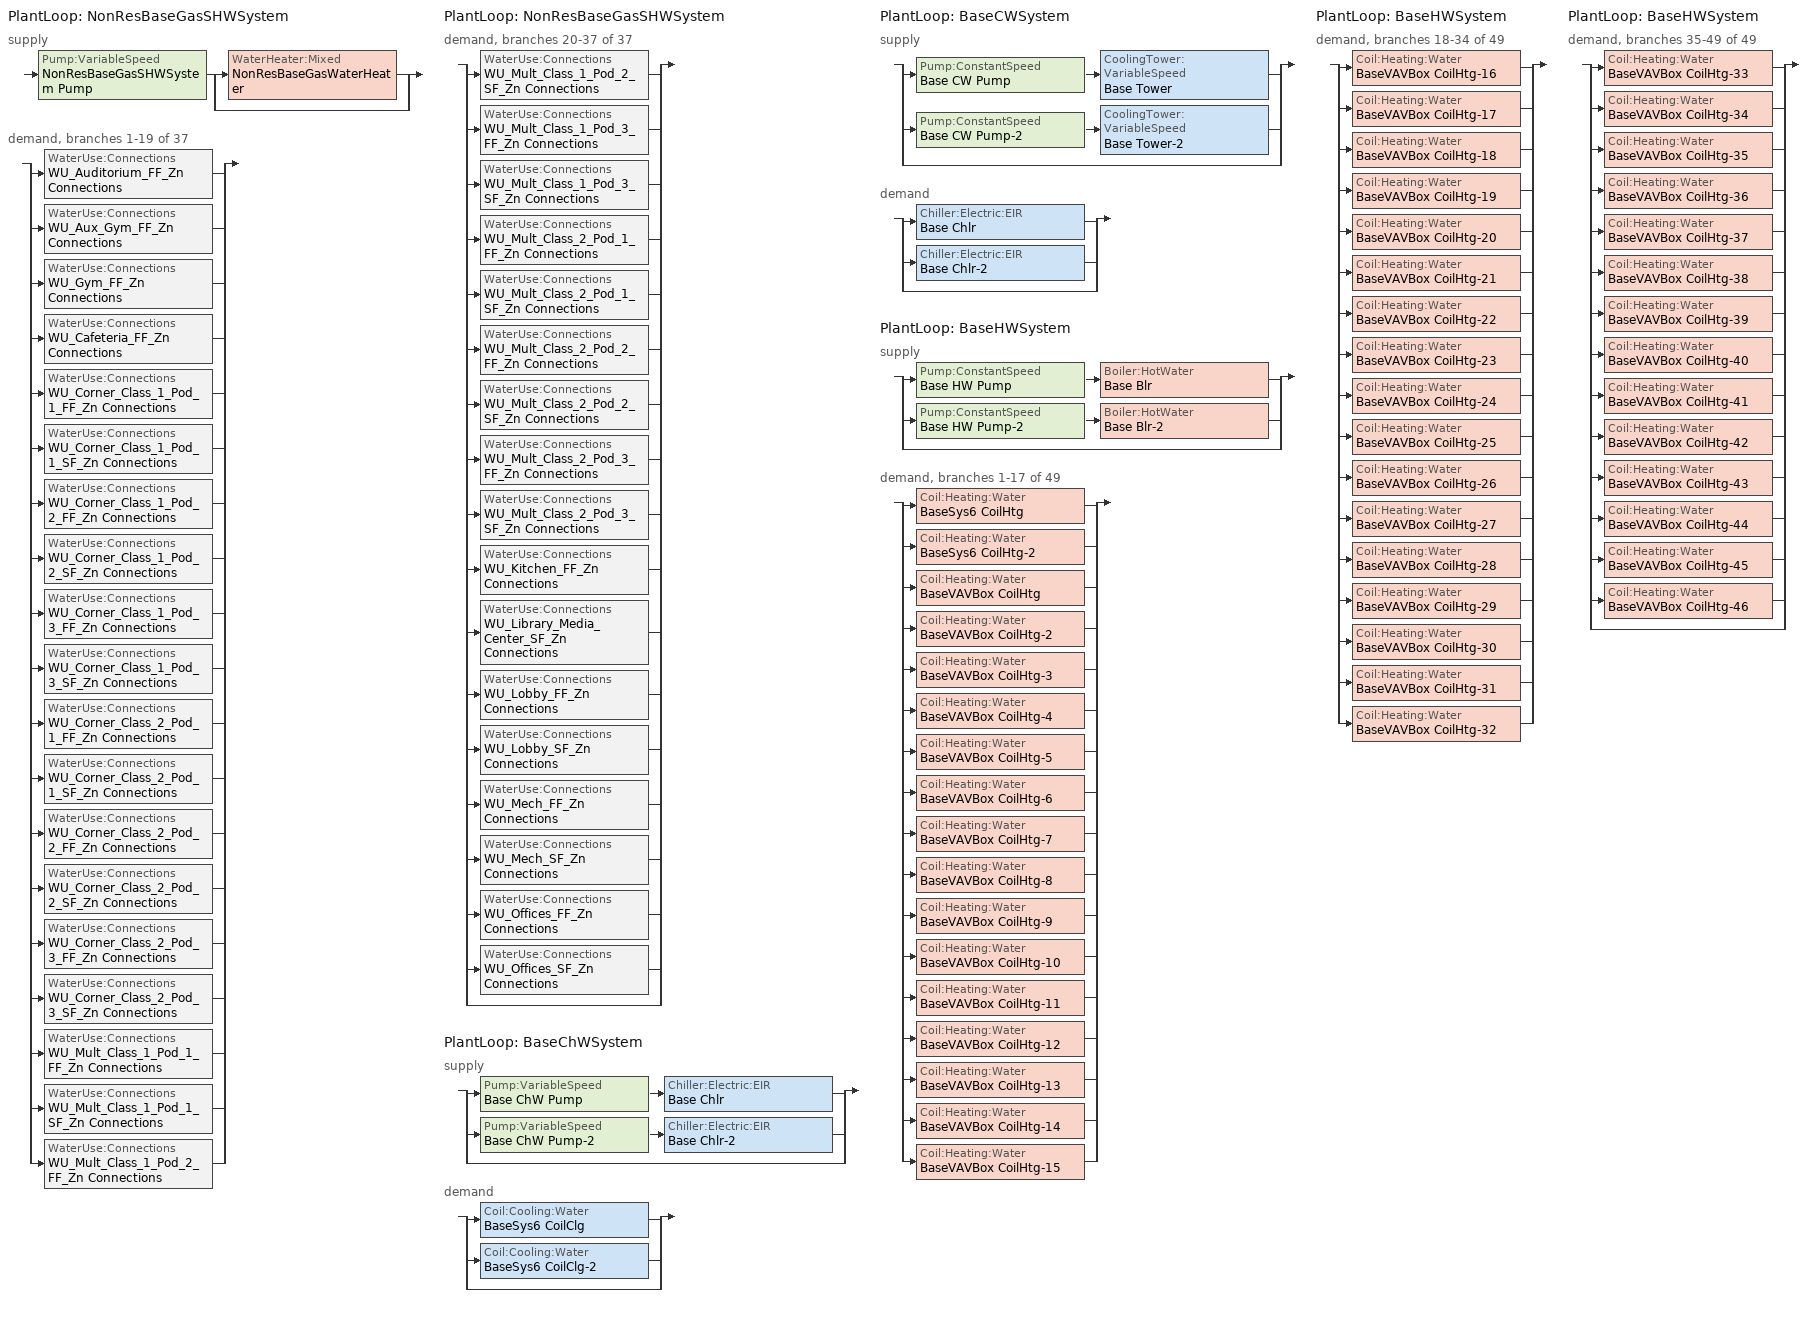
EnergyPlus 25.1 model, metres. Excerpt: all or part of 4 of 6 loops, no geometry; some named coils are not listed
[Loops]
PlantLoop 'NonResBaseGasSHWSystem'
 supply: Pump:VariableSpeed 'NonResBaseGasSHWSystem Pump' > split
  | WaterHeater:Mixed 'NonResBaseGasWaterHeater'
  | bypass
 demand, branches 1-19 of 37: split
  | WaterUse:Connections 'WU_Auditorium_FF_Zn Connections'
  | WaterUse:Connections 'WU_Aux_Gym_FF_Zn Connections'
  | WaterUse:Connections 'WU_Gym_FF_Zn Connections'
  | WaterUse:Connections 'WU_Cafeteria_FF_Zn Connections'
  | WaterUse:Connections 'WU_Corner_Class_1_Pod_1_FF_Zn Connections'
  | WaterUse:Connections 'WU_Corner_Class_1_Pod_1_SF_Zn Connections'
  | WaterUse:Connections 'WU_Corner_Class_1_Pod_2_FF_Zn Connections'
  | WaterUse:Connections 'WU_Corner_Class_1_Pod_2_SF_Zn Connections'
  | WaterUse:Connections 'WU_Corner_Class_1_Pod_3_FF_Zn Connections'
  | WaterUse:Connections 'WU_Corner_Class_1_Pod_3_SF_Zn Connections'
  | WaterUse:Connections 'WU_Corner_Class_2_Pod_1_FF_Zn Connections'
  | WaterUse:Connections 'WU_Corner_Class_2_Pod_1_SF_Zn Connections'
  | WaterUse:Connections 'WU_Corner_Class_2_Pod_2_FF_Zn Connections'
  | WaterUse:Connections 'WU_Corner_Class_2_Pod_2_SF_Zn Connections'
  | WaterUse:Connections 'WU_Corner_Class_2_Pod_3_FF_Zn Connections'
  | WaterUse:Connections 'WU_Corner_Class_2_Pod_3_SF_Zn Connections'
  | WaterUse:Connections 'WU_Mult_Class_1_Pod_1_FF_Zn Connections'
  | WaterUse:Connections 'WU_Mult_Class_1_Pod_1_SF_Zn Connections'
  | WaterUse:Connections 'WU_Mult_Class_1_Pod_2_FF_Zn Connections'
PlantLoop 'NonResBaseGasSHWSystem'
 demand, branches 20-37 of 37: split
  | WaterUse:Connections 'WU_Mult_Class_1_Pod_2_SF_Zn Connections'
  | WaterUse:Connections 'WU_Mult_Class_1_Pod_3_FF_Zn Connections'
  | WaterUse:Connections 'WU_Mult_Class_1_Pod_3_SF_Zn Connections'
  | WaterUse:Connections 'WU_Mult_Class_2_Pod_1_FF_Zn Connections'
  | WaterUse:Connections 'WU_Mult_Class_2_Pod_1_SF_Zn Connections'
  | WaterUse:Connections 'WU_Mult_Class_2_Pod_2_FF_Zn Connections'
  | WaterUse:Connections 'WU_Mult_Class_2_Pod_2_SF_Zn Connections'
  | WaterUse:Connections 'WU_Mult_Class_2_Pod_3_FF_Zn Connections'
  | WaterUse:Connections 'WU_Mult_Class_2_Pod_3_SF_Zn Connections'
  | WaterUse:Connections 'WU_Kitchen_FF_Zn Connections'
  | WaterUse:Connections 'WU_Library_Media_Center_SF_Zn Connections'
  | WaterUse:Connections 'WU_Lobby_FF_Zn Connections'
  | WaterUse:Connections 'WU_Lobby_SF_Zn Connections'
  | WaterUse:Connections 'WU_Mech_FF_Zn Connections'
  | WaterUse:Connections 'WU_Mech_SF_Zn Connections'
  | WaterUse:Connections 'WU_Offices_FF_Zn Connections'
  | WaterUse:Connections 'WU_Offices_SF_Zn Connections'
  | bypass
PlantLoop 'BaseChWSystem'
 supply: split
  | Pump:VariableSpeed 'Base ChW Pump' > Chiller:Electric:EIR 'Base Chlr'
  | Pump:VariableSpeed 'Base ChW Pump-2' > Chiller:Electric:EIR 'Base Chlr-2'
  | bypass
 demand: split
  | Coil:Cooling:Water 'BaseSys6 CoilClg'
  | Coil:Cooling:Water 'BaseSys6 CoilClg-2'
  | bypass
PlantLoop 'BaseCWSystem'
 supply: split
  | Pump:ConstantSpeed 'Base CW Pump' > CoolingTower:VariableSpeed 'Base Tower'
  | Pump:ConstantSpeed 'Base CW Pump-2' > CoolingTower:VariableSpeed 'Base Tower-2'
  | bypass
 demand: split
  | Chiller:Electric:EIR 'Base Chlr'
  | Chiller:Electric:EIR 'Base Chlr-2'
  | bypass
PlantLoop 'BaseHWSystem'
 supply: split
  | Pump:ConstantSpeed 'Base HW Pump' > Boiler:HotWater 'Base Blr'
  | Pump:ConstantSpeed 'Base HW Pump-2' > Boiler:HotWater 'Base Blr-2'
  | bypass
 demand, branches 1-17 of 49: split
  | Coil:Heating:Water 'BaseSys6 CoilHtg'
  | Coil:Heating:Water 'BaseSys6 CoilHtg-2'
  | Coil:Heating:Water 'BaseVAVBox CoilHtg'
  | Coil:Heating:Water 'BaseVAVBox CoilHtg-2'
  | Coil:Heating:Water 'BaseVAVBox CoilHtg-3'
  | Coil:Heating:Water 'BaseVAVBox CoilHtg-4'
  | Coil:Heating:Water 'BaseVAVBox CoilHtg-5'
  | Coil:Heating:Water 'BaseVAVBox CoilHtg-6'
  | Coil:Heating:Water 'BaseVAVBox CoilHtg-7'
  | Coil:Heating:Water 'BaseVAVBox CoilHtg-8'
  | Coil:Heating:Water 'BaseVAVBox CoilHtg-9'
  | Coil:Heating:Water 'BaseVAVBox CoilHtg-10'
  | Coil:Heating:Water 'BaseVAVBox CoilHtg-11'
  | Coil:Heating:Water 'BaseVAVBox CoilHtg-12'
  | Coil:Heating:Water 'BaseVAVBox CoilHtg-13'
  | Coil:Heating:Water 'BaseVAVBox CoilHtg-14'
  | Coil:Heating:Water 'BaseVAVBox CoilHtg-15'
PlantLoop 'BaseHWSystem'
 demand, branches 18-34 of 49: split
  | Coil:Heating:Water 'BaseVAVBox CoilHtg-16'
  | Coil:Heating:Water 'BaseVAVBox CoilHtg-17'
  | Coil:Heating:Water 'BaseVAVBox CoilHtg-18'
  | Coil:Heating:Water 'BaseVAVBox CoilHtg-19'
  | Coil:Heating:Water 'BaseVAVBox CoilHtg-20'
  | Coil:Heating:Water 'BaseVAVBox CoilHtg-21'
  | Coil:Heating:Water 'BaseVAVBox CoilHtg-22'
  | Coil:Heating:Water 'BaseVAVBox CoilHtg-23'
  | Coil:Heating:Water 'BaseVAVBox CoilHtg-24'
  | Coil:Heating:Water 'BaseVAVBox CoilHtg-25'
  | Coil:Heating:Water 'BaseVAVBox CoilHtg-26'
  | Coil:Heating:Water 'BaseVAVBox CoilHtg-27'
  | Coil:Heating:Water 'BaseVAVBox CoilHtg-28'
  | Coil:Heating:Water 'BaseVAVBox CoilHtg-29'
  | Coil:Heating:Water 'BaseVAVBox CoilHtg-30'
  | Coil:Heating:Water 'BaseVAVBox CoilHtg-31'
  | Coil:Heating:Water 'BaseVAVBox CoilHtg-32'
PlantLoop 'BaseHWSystem'
 demand, branches 35-49 of 49: split
  | Coil:Heating:Water 'BaseVAVBox CoilHtg-33'
  | Coil:Heating:Water 'BaseVAVBox CoilHtg-34'
  | Coil:Heating:Water 'BaseVAVBox CoilHtg-35'
  | Coil:Heating:Water 'BaseVAVBox CoilHtg-36'
  | Coil:Heating:Water 'BaseVAVBox CoilHtg-37'
  | Coil:Heating:Water 'BaseVAVBox CoilHtg-38'
  | Coil:Heating:Water 'BaseVAVBox CoilHtg-39'
  | Coil:Heating:Water 'BaseVAVBox CoilHtg-40'
  | Coil:Heating:Water 'BaseVAVBox CoilHtg-41'
  | Coil:Heating:Water 'BaseVAVBox CoilHtg-42'
  | Coil:Heating:Water 'BaseVAVBox CoilHtg-43'
  | Coil:Heating:Water 'BaseVAVBox CoilHtg-44'
  | Coil:Heating:Water 'BaseVAVBox CoilHtg-45'
  | Coil:Heating:Water 'BaseVAVBox CoilHtg-46'
  | bypass
[Sizing:Plant] Sizing Option=NonCoincident; Zone Timesteps in Averaging Window=1
Name | Loop Type | Design Loop Exit Temperature {C} | Loop Design Temperature Difference {deltaC} | Coincident Sizing Factor Mode
NonResBaseGasSHWSystem | Heating | 57.2222 | 44.4444
BaseChWSystem | Cooling | 6.66667 | 6.66667 | None
BaseCWSystem | Condenser | 27.6667 | 5.55556 | None
BaseHWSystem | Heating | 71.1111 | 22.2222 | None
[Pump:VariableSpeed] Design Maximum Flow Rate {m3/s}=Autosize; Design Power Consumption {W}=Autosize; Fraction of Motor Inefficiencies to Fluid Stream=0; Design Power Sizing Method=PowerPerFlowPerPressure; Design Electric Power per Unit Flow Rate {W/(m3/s)}=348701.1; Design Shaft Power per Unit Flow Rate per Unit Head {W/((m3/s)-Pa)}=1.28205; Design Minimum Flow Rate Fraction=0
Name | Design Pump Head {Pa} | Motor Efficiency | Coefficient 1 of the Part Load Performance Curve | Coefficient 2 of the Part Load Performance Curve | Coefficient 3 of the Part Load Performance Curve | Coefficient 4 of the Part Load Performance Curve | Design Minimum Flow Rate {m3/s} | Pump Control Type | Skin Loss Radiative Fraction
NonResBaseGasSHWSystem Pump | 179352 | 0.9 | 0 | 1 | 0 | 0 | 0 | Continuous
Base ChW Pump; Base ChW Pump-2 | 188828 | 0.924 | 0.0273 | -0.1317 | 0.6642 | 0.4445 | Autosize | Intermittent | 0.5
[WaterHeater:Mixed]
NonResBaseGasWaterHeater: Tank Volume {m3}=1.99306; Setpoint Temperature Schedule=SHWSystemSetpointTemp135; Deadband Temperature Difference {deltaC}=2; Maximum Temperature Limit {C}=82; Heater Control Type=Cycle; Heater Maximum Capacity {W}=153460; Heater Minimum Capacity {W}=0; Heater Ignition Minimum Flow Rate {m3/s}=0; Heater Ignition Delay {s}=0; Heater Fuel Type=NaturalGas; Heater Thermal Efficiency=0.8; Off Cycle Parasitic Fuel Consumption Rate {W}=0; Off Cycle Parasitic Heat Fraction to Tank=0; On Cycle Parasitic Fuel Consumption Rate {W}=0; On Cycle Parasitic Heat Fraction to Tank=0; Ambient Temperature Indicator=Schedule; Ambient Temperature Schedule=WaterHeaterAmbientTemp; Off Cycle Loss Coefficient to Ambient Temperature {W/K}=26.315; Off Cycle Loss Fraction to Zone=1; On Cycle Loss Coefficient to Ambient Temperature {W/K}=26.315; On Cycle Loss Fraction to Zone=1; Use Side Effectiveness=1; Source Side Effectiveness=1; Use Side Design Flow Rate {m3/s}=autosize; Source Side Design Flow Rate {m3/s}=autosize; Indirect Water Heating Recovery Time {hr}=1.5; Source Side Flow Control Mode=IndirectHeatPrimarySetpoint
[PlantLoop] Fluid Type=Water; Maximum Loop Temperature {C}=100; Minimum Loop Temperature {C}=0; Minimum Loop Flow Rate {m3/s}=0; Plant Loop Volume {m3}=Autocalculate; Load Distribution Scheme=Optimal; Plant Loop Demand Calculation Scheme=SingleSetpoint; Common Pipe Simulation=None
Name | Plant Equipment Operation Scheme | Maximum Loop Flow Rate {m3/s} | Pressure Simulation Type | Loop Circulation Time {minutes}
NonResBaseGasSHWSystem | NonResBaseGasSHWSystem Operation Schemes | Autosize | None | 2
BaseChWSystem | BaseChWSystem Operation Schemes | autosize
BaseCWSystem | BaseCWSystem Operation Schemes | autosize
BaseHWSystem | BaseHWSystem Operation Schemes | autosize
[PlantEquipmentList]
NonResBaseGasSHWSystem Equipment List: NonResBaseGasWaterHeater
BaseChWSystem Cooling Equipment List: Base Chlr, Base Chlr-2
BaseCWSystem Cooling Equipment List: Base Tower, Base Tower-2
BaseHWSystem Heating Equipment List: Base Blr, Base Blr-2
[PlantEquipmentOperation:HeatingLoad] Load Range 1 Lower Limit {W}=0; Load Range 1 Upper Limit {W}=1000000000
Name | Range 1 Equipment List
NonResBaseGasSHWSystem Heating Operation Scheme | NonResBaseGasSHWSystem Equipment List
BaseHWSystem Heating Operation Scheme | BaseHWSystem Heating Equipment List
[PlantEquipmentOperationSchemes] Control Scheme 1 Schedule=Always On Discrete
Name | Control Scheme 1
NonResBaseGasSHWSystem Operation Schemes | NonResBaseGasSHWSystem Heating Operation Scheme
BaseChWSystem Operation Schemes | BaseChWSystem Cooling Operation Scheme
BaseCWSystem Operation Schemes | BaseCWSystem Cooling Operation Scheme
BaseHWSystem Operation Schemes | BaseHWSystem Heating Operation Scheme
[SetpointManager:Scheduled] Control Variable=Temperature
Name | Schedule | Setpoint Node or NodeList
NonResBaseGasSHWSystem SPM Scheduled | TargetSHWTemp135 | NonResBaseGasSHWSystem Supply Mixer Outlet Node
Setpoint Manager Scheduled 1 | BaseCWSystemTemp | BaseCWSystem Supply Mixer Outlet Node
Setpoint Manager Scheduled 2 | BaseHWSystemTemp | BaseHWSystem Supply Mixer Outlet Node
[WaterUse:Equipment] Target Temperature Schedule=TargetSHWTemp135
Name | Peak Flow Rate {m3/s} | Flow Rate Fraction Schedule | Zone
WU_Auditorium_FF_Zn | 0.000142926 | SchoolLargeClassroomServiceHotWater | Auditorium_FF_Zn
WU_Aux_Gym_FF_Zn | 5.08555e-05 | SchoolLargeClassroomServiceHotWater | Aux_Gym_FF_Zn
WU_Gym_FF_Zn | 8.05215e-05 | SchoolLargeGymServiceHotWater | Gym_FF_Zn
WU_Cafeteria_FF_Zn | 0.000272173 | SchoolLargeClassroomServiceHotWater | Cafeteria_FF_Zn
WU_Corner_Class_1_Pod_1_FF_Zn | 1.00856e-05 | SchoolLargeClassroomServiceHotWater | Corner_Class_1_Pod_1_FF_Zn
WU_Corner_Class_1_Pod_1_SF_Zn | 1.00856e-05 | SchoolLargeClassroomServiceHotWater | Corner_Class_1_Pod_1_SF_Zn
WU_Corner_Class_1_Pod_2_FF_Zn | 1.00854e-05 | SchoolLargeClassroomServiceHotWater | Corner_Class_1_Pod_2_FF_Zn
WU_Corner_Class_1_Pod_2_SF_Zn | 1.00854e-05 | SchoolLargeClassroomServiceHotWater | Corner_Class_1_Pod_2_SF_Zn
WU_Corner_Class_1_Pod_3_FF_Zn | 1.00858e-05 | SchoolLargeClassroomServiceHotWater | Corner_Class_1_Pod_3_FF_Zn
WU_Corner_Class_1_Pod_3_SF_Zn | 1.00858e-05 | SchoolLargeClassroomServiceHotWater | Corner_Class_1_Pod_3_SF_Zn
WU_Corner_Class_2_Pod_1_FF_Zn | 1.00856e-05 | SchoolLargeClassroomServiceHotWater | Corner_Class_2_Pod_1_FF_Zn
WU_Corner_Class_2_Pod_1_SF_Zn | 1.00856e-05 | SchoolLargeClassroomServiceHotWater | Corner_Class_2_Pod_1_SF_Zn
WU_Corner_Class_2_Pod_2_FF_Zn | 1.00858e-05 | SchoolLargeClassroomServiceHotWater | Corner_Class_2_Pod_2_FF_Zn
WU_Corner_Class_2_Pod_2_SF_Zn | 1.00858e-05 | SchoolLargeClassroomServiceHotWater | Corner_Class_2_Pod_2_SF_Zn
WU_Corner_Class_2_Pod_3_FF_Zn | 1.00854e-05 | SchoolLargeClassroomServiceHotWater | Corner_Class_2_Pod_3_FF_Zn
WU_Corner_Class_2_Pod_3_SF_Zn | 1.00854e-05 | SchoolLargeClassroomServiceHotWater | Corner_Class_2_Pod_3_SF_Zn
WU_Mult_Class_1_Pod_1_FF_Zn | 4.85943e-05 | SchoolLargeClassroomServiceHotWater | Mult_Class_1_Pod_1_FF_Zn
WU_Mult_Class_1_Pod_1_SF_Zn | 4.85943e-05 | SchoolLargeClassroomServiceHotWater | Mult_Class_1_Pod_1_SF_Zn
WU_Mult_Class_1_Pod_2_FF_Zn | 4.85933e-05 | SchoolLargeClassroomServiceHotWater | Mult_Class_1_Pod_2_FF_Zn
WU_Mult_Class_1_Pod_2_SF_Zn | 4.85933e-05 | SchoolLargeClassroomServiceHotWater | Mult_Class_1_Pod_2_SF_Zn
WU_Mult_Class_1_Pod_3_FF_Zn | 4.85949e-05 | SchoolLargeClassroomServiceHotWater | Mult_Class_1_Pod_3_FF_Zn
WU_Mult_Class_1_Pod_3_SF_Zn | 4.85949e-05 | SchoolLargeClassroomServiceHotWater | Mult_Class_1_Pod_3_SF_Zn
WU_Mult_Class_2_Pod_1_FF_Zn | 4.85949e-05 | SchoolLargeClassroomServiceHotWater | Mult_Class_2_Pod_1_FF_Zn
WU_Mult_Class_2_Pod_1_SF_Zn | 4.85941e-05 | SchoolLargeClassroomServiceHotWater | Mult_Class_2_Pod_1_SF_Zn
WU_Mult_Class_2_Pod_2_FF_Zn | 4.85941e-05 | SchoolLargeClassroomServiceHotWater | Mult_Class_2_Pod_2_FF_Zn
WU_Mult_Class_2_Pod_2_SF_Zn | 4.85949e-05 | SchoolLargeClassroomServiceHotWater | Mult_Class_2_Pod_2_SF_Zn
WU_Mult_Class_2_Pod_3_FF_Zn | 4.85949e-05 | SchoolLargeClassroomServiceHotWater | Mult_Class_2_Pod_3_FF_Zn
WU_Mult_Class_2_Pod_3_SF_Zn | 4.85933e-05 | SchoolLargeClassroomServiceHotWater | Mult_Class_2_Pod_3_SF_Zn
WU_Kitchen_FF_Zn | 7.0661e-06 | SchoolLargeKitchenServiceHotWater | Kitchen_FF_Zn
WU_Library_Media_Center_SF_Zn | 3.423e-05 | SchoolLargeClassroomServiceHotWater | Library_Media_Center_SF_Zn
WU_Lobby_FF_Zn | 1.42623e-05 | SchoolLargeClassroomServiceHotWater | Lobby_FF_Zn
WU_Lobby_SF_Zn | 1.42623e-05 | SchoolLargeClassroomServiceHotWater | Lobby_SF_Zn
WU_Mech_FF_Zn | 2.0905e-06 | SchoolLargeClassroomServiceHotWater | Mech_FF_Zn
WU_Mech_SF_Zn | 2.0905e-06 | SchoolLargeClassroomServiceHotWater | Mech_SF_Zn
WU_Offices_FF_Zn | 4.85933e-05 | SchoolLargeClassroomServiceHotWater | Offices_FF_Zn
WU_Offices_SF_Zn | 1.08395e-05 | SchoolLargeClassroomServiceHotWater | Offices_SF_Zn
[WaterUse:Connections] Drain Water Heat Exchanger Type=None; Drain Water Heat Exchanger Destination=Plant
Name | Water Use Equipment 1
WU_Auditorium_FF_Zn Connections | WU_Auditorium_FF_Zn
WU_Aux_Gym_FF_Zn Connections | WU_Aux_Gym_FF_Zn
WU_Gym_FF_Zn Connections | WU_Gym_FF_Zn
WU_Cafeteria_FF_Zn Connections | WU_Cafeteria_FF_Zn
WU_Corner_Class_1_Pod_1_FF_Zn Connections | WU_Corner_Class_1_Pod_1_FF_Zn
WU_Corner_Class_1_Pod_1_SF_Zn Connections | WU_Corner_Class_1_Pod_1_SF_Zn
WU_Corner_Class_1_Pod_2_FF_Zn Connections | WU_Corner_Class_1_Pod_2_FF_Zn
WU_Corner_Class_1_Pod_2_SF_Zn Connections | WU_Corner_Class_1_Pod_2_SF_Zn
WU_Corner_Class_1_Pod_3_FF_Zn Connections | WU_Corner_Class_1_Pod_3_FF_Zn
WU_Corner_Class_1_Pod_3_SF_Zn Connections | WU_Corner_Class_1_Pod_3_SF_Zn
WU_Corner_Class_2_Pod_1_FF_Zn Connections | WU_Corner_Class_2_Pod_1_FF_Zn
WU_Corner_Class_2_Pod_1_SF_Zn Connections | WU_Corner_Class_2_Pod_1_SF_Zn
WU_Corner_Class_2_Pod_2_FF_Zn Connections | WU_Corner_Class_2_Pod_2_FF_Zn
WU_Corner_Class_2_Pod_2_SF_Zn Connections | WU_Corner_Class_2_Pod_2_SF_Zn
WU_Corner_Class_2_Pod_3_FF_Zn Connections | WU_Corner_Class_2_Pod_3_FF_Zn
WU_Corner_Class_2_Pod_3_SF_Zn Connections | WU_Corner_Class_2_Pod_3_SF_Zn
WU_Mult_Class_1_Pod_1_FF_Zn Connections | WU_Mult_Class_1_Pod_1_FF_Zn
WU_Mult_Class_1_Pod_1_SF_Zn Connections | WU_Mult_Class_1_Pod_1_SF_Zn
WU_Mult_Class_1_Pod_2_FF_Zn Connections | WU_Mult_Class_1_Pod_2_FF_Zn
WU_Mult_Class_1_Pod_2_SF_Zn Connections | WU_Mult_Class_1_Pod_2_SF_Zn
WU_Mult_Class_1_Pod_3_FF_Zn Connections | WU_Mult_Class_1_Pod_3_FF_Zn
WU_Mult_Class_1_Pod_3_SF_Zn Connections | WU_Mult_Class_1_Pod_3_SF_Zn
WU_Mult_Class_2_Pod_1_FF_Zn Connections | WU_Mult_Class_2_Pod_1_FF_Zn
WU_Mult_Class_2_Pod_1_SF_Zn Connections | WU_Mult_Class_2_Pod_1_SF_Zn
WU_Mult_Class_2_Pod_2_FF_Zn Connections | WU_Mult_Class_2_Pod_2_FF_Zn
WU_Mult_Class_2_Pod_2_SF_Zn Connections | WU_Mult_Class_2_Pod_2_SF_Zn
WU_Mult_Class_2_Pod_3_FF_Zn Connections | WU_Mult_Class_2_Pod_3_FF_Zn
WU_Mult_Class_2_Pod_3_SF_Zn Connections | WU_Mult_Class_2_Pod_3_SF_Zn
WU_Kitchen_FF_Zn Connections | WU_Kitchen_FF_Zn
WU_Library_Media_Center_SF_Zn Connections | WU_Library_Media_Center_SF_Zn
WU_Lobby_FF_Zn Connections | WU_Lobby_FF_Zn
WU_Lobby_SF_Zn Connections | WU_Lobby_SF_Zn
WU_Mech_FF_Zn Connections | WU_Mech_FF_Zn
WU_Mech_SF_Zn Connections | WU_Mech_SF_Zn
WU_Offices_FF_Zn Connections | WU_Offices_FF_Zn
WU_Offices_SF_Zn Connections | WU_Offices_SF_Zn
[Coil:Heating:Water] Availability Schedule=Always On Discrete; U-Factor Times Area Value {W/K}=Autosize; Maximum Water Flow Rate {m3/s}=Autosize; Performance Input Method=NominalCapacity; Rated Capacity {W}=Autosize; Rated Inlet Water Temperature {C}=82.2222; Rated Inlet Air Temperature {C}=16.6; Rated Outlet Water Temperature {C}=48.8889; Rated Outlet Air Temperature {C}=32.2; Rated Ratio for Air and Water Convection=0.5
BaseVAVBox CoilHtg; BaseVAVBox CoilHtg-2; BaseVAVBox CoilHtg-3; BaseVAVBox CoilHtg-4; BaseVAVBox CoilHtg-5; BaseVAVBox CoilHtg-6; BaseVAVBox CoilHtg-7; BaseVAVBox CoilHtg-8; BaseVAVBox CoilHtg-9; BaseVAVBox CoilHtg-10; BaseVAVBox CoilHtg-11; BaseVAVBox CoilHtg-12; BaseVAVBox CoilHtg-13; BaseVAVBox CoilHtg-14; BaseVAVBox CoilHtg-15; BaseVAVBox CoilHtg-16; BaseVAVBox CoilHtg-17; BaseVAVBox CoilHtg-18; BaseVAVBox CoilHtg-19; BaseVAVBox CoilHtg-20; BaseVAVBox CoilHtg-21; BaseVAVBox CoilHtg-22; BaseVAVBox CoilHtg-23; BaseVAVBox CoilHtg-24; BaseVAVBox CoilHtg-25; BaseVAVBox CoilHtg-26; BaseVAVBox CoilHtg-27; BaseVAVBox CoilHtg-28; BaseVAVBox CoilHtg-29; BaseVAVBox CoilHtg-30; BaseVAVBox CoilHtg-31; BaseVAVBox CoilHtg-32; BaseVAVBox CoilHtg-33; BaseVAVBox CoilHtg-34; BaseVAVBox CoilHtg-35; BaseVAVBox CoilHtg-36; BaseVAVBox CoilHtg-37; BaseVAVBox CoilHtg-38; BaseVAVBox CoilHtg-39; BaseVAVBox CoilHtg-40; BaseVAVBox CoilHtg-41; BaseVAVBox CoilHtg-42; BaseVAVBox CoilHtg-43; BaseVAVBox CoilHtg-44; BaseVAVBox CoilHtg-45; BaseVAVBox CoilHtg-46
[Pump:ConstantSpeed] Design Flow Rate {m3/s}=Autosize; Design Power Consumption {W}=Autosize; Fraction of Motor Inefficiencies to Fluid Stream=0; Pump Control Type=Intermittent; Design Power Sizing Method=PowerPerFlowPerPressure; Design Electric Power per Unit Flow Rate {W/(m3/s)}=348701.1; Design Shaft Power per Unit Flow Rate per Unit Head {W/((m3/s)-Pa)}=1.28205
Name | Design Pump Head {Pa} | Motor Efficiency
Base CW Pump; Base CW Pump-2 | 134508 | 0.93
Base HW Pump; Base HW Pump-2 | 182639 | 0.865
[Boiler:HotWater] Fuel Type=NaturalGas; Nominal Capacity {W}=Autosize; Nominal Thermal Efficiency=0.8; Efficiency Curve Temperature Evaluation Variable=EnteringBoiler; Normalized Boiler Efficiency Curve=BlrHWCondBlrFIRRatio_fQRatioTewtSI; Design Water Flow Rate {m3/s}=Autosize; Minimum Part Load Ratio=0; Maximum Part Load Ratio=1; Optimum Part Load Ratio=1; Water Outlet Upper Temperature Limit {C}=99; Boiler Flow Mode=ConstantFlow; On Cycle Parasitic Electric Load {W}=221.635; Sizing Factor=1; Off Cycle Parasitic Fuel Load {W}=0
Base Blr; Base Blr-2
[Chiller:Electric:EIR] Reference Capacity {W}=Autosize; Reference COP {W/W}=6.1056; Reference Leaving Chilled Water Temperature {C}=6.67; Reference Entering Condenser Fluid Temperature {C}=27.6667; Reference Chilled Water Flow Rate {m3/s}=Autosize; Reference Condenser Fluid Flow Rate {m3/s}=autosize; Cooling Capacity Function of Temperature Curve=ACM_2008_ChlrWtr_Centrifugal_CAPFT; Electric Input to Cooling Output Ratio Function of Temperature Curve=ACM_2008_ChlrWtr_Centrifugal_EIRFT; Electric Input to Cooling Output Ratio Function of Part Load Ratio Curve=ACM_2008_ChlrWtr_Centrifugal_EIRFPLR; Minimum Part Load Ratio=0.15; Maximum Part Load Ratio=1; Optimum Part Load Ratio=1; Minimum Unloading Ratio=0.15; Condenser Type=WaterCooled; Condenser Fan Power Ratio {W/W}=0; Fraction of Compressor Electric Consumption Rejected by Condenser=1; Leaving Chilled Water Lower Temperature Limit {C}=2; Chiller Flow Mode=LeavingSetpointModulated; Sizing Factor=1; Basin Heater Capacity {W/K}=0; Basin Heater Setpoint Temperature {C}=10; Condenser Heat Recovery Relative Capacity Fraction=1; Condenser Flow Control=ConstantFlow; Condenser Minimum Flow Fraction=0.2; Thermosiphon Minimum Temperature Difference=0
Base Chlr; Base Chlr-2
[CoolingTower:VariableSpeed] Model Type=CoolToolsCrossFlow; Design Inlet Air Wet-Bulb Temperature {C}=22.1111; Design Approach Temperature {deltaC}=5.55556; Design Range Temperature {deltaC}=5.55556; Design Water Flow Rate {m3/s}=Autosize; Design Air Flow Rate {m3/s}=autosize; Design Fan Power {W}=11675.8; Minimum Air Flow Rate Ratio=0.5; Fraction of Tower Capacity in Free Convection Regime=0.125; Basin Heater Capacity {W/K}=0; Basin Heater Setpoint Temperature {C}=2; Evaporation Loss Mode=SaturatedExit; Evaporation Loss Factor {percent/K}=0.2; Drift Loss Percent {percent}=0.008; Blowdown Calculation Mode=ConcentrationRatio; Blowdown Concentration Ratio=3; Number of Cells=1; Cell Control=MinimalCell; Sizing Factor=1
Name | Fan Power Ratio Function of Air Flow Rate Ratio Curve
Base Tower | Cooling Tower Variable Speed 1 Fan Power Ratio Curve
Base Tower-2 | Cooling Tower Variable Speed 1 Fan Power Ratio Curve 1
[PlantEquipmentOperation:CoolingLoad] Load Range 1 Lower Limit {W}=0; Load Range 1 Upper Limit {W}=1000000000
Name | Range 1 Equipment List
BaseChWSystem Cooling Operation Scheme | BaseChWSystem Cooling Equipment List
BaseCWSystem Cooling Operation Scheme | BaseCWSystem Cooling Equipment List
[SetpointManager:OutdoorAirReset]
Setpoint Manager Outdoor Air Reset 1: Control Variable=Temperature; Setpoint at Outdoor Low Temperature {C}=10; Outdoor Low Temperature {C}=15.5556; Setpoint at Outdoor High Temperature {C}=6.66667; Outdoor High Temperature {C}=26.6667; Setpoint Node or NodeList=BaseChWSystem Supply Mixer Outlet Node
[Schedule:Day:Hourly]
WaterHeaterAmbientTempDaily: 20, 20, 20, 20, 20, 20, 20, 20, 20, 20, 20, 20, 20, 20, 20, 20, 20, 20, 20, 20, 20, 20, 20, 20
BaseHWSystemTempDaily: 71.1, 71.1, 71.1, 71.1, 71.1, 71.1, 71.1, 71.1, 71.1, 71.1, 71.1, 71.1, 71.1, 71.1, 71.1, 71.1, 71.1, 71.1, 71.1, 71.1, 71.1, 71.1, 71.1, 71.1
SHWSystemSetpointTemp135Daily; TargetSHWTemp135Daily: 57.2, 57.2, 57.2, 57.2, 57.2, 57.2, 57.2, 57.2, 57.2, 57.2, 57.2, 57.2, 57.2, 57.2, 57.2, 57.2, 57.2, 57.2, 57.2, 57.2, 57.2, 57.2, 57.2, 57.2
BaseCWSystemTempDaily: 21.1, 21.1, 21.1, 21.1, 21.1, 21.1, 21.1, 21.1, 21.1, 21.1, 21.1, 21.1, 21.1, 21.1, 21.1, 21.1, 21.1, 21.1, 21.1, 21.1, 21.1, 21.1, 21.1, 21.1
SchoolLargeClassroomServiceHotWaterWD; SchoolLargeKitchenServiceHotWaterWD; SchoolLargeGymServiceHotWaterWD: 0.05, 0.05, 0.05, 0.05, 0.05, 0.05, 0.05, 0.1, 0.34, 0.6, 0.63, 0.72, 0.79, 0.83, 0.61, 0.65, 0.1, 0.1, 0.19, 0.25, 0.22, 0.22, 0.12, 0.09
SchoolLargeClassroomServiceHotWaterSat; SchoolLargeKitchenServiceHotWaterSat; SchoolLargeGymServiceHotWaterSat: 0.03, 0.03, 0.03, 0.03, 0.03, 0.03, 0.03, 0.03, 0.03, 0.05, 0.05, 0.05, 0.05, 0.03, 0.03, 0.03, 0.03, 0.03, 0.03, 0.03, 0.03, 0.03, 0.03, 0.03
SchoolLargeClassroomServiceHotWaterSun; SchoolLargeKitchenServiceHotWaterSun; SchoolLargeGymServiceHotWaterSun: 0.03, 0.03, 0.03, 0.03, 0.03, 0.03, 0.03, 0.03, 0.05, 0.05, 0.05, 0.05, 0.05, 0.05, 0.03, 0.03, 0.03, 0.03, 0.03, 0.03, 0.03, 0.03, 0.03, 0.03
[Schedule:Week:Daily]
WaterHeaterAmbientTempWk: WaterHeaterAmbientTempDaily, WaterHeaterAmbientTempDaily, WaterHeaterAmbientTempDaily, WaterHeaterAmbientTempDaily, WaterHeaterAmbientTempDaily, WaterHeaterAmbientTempDaily, WaterHeaterAmbientTempDaily, WaterHeaterAmbientTempDaily, WaterHeaterAmbientTempDaily, WaterHeaterAmbientTempDaily, WaterHeaterAmbientTempDaily, WaterHeaterAmbientTempDaily
BaseHWSystemTempWk: BaseHWSystemTempDaily, BaseHWSystemTempDaily, BaseHWSystemTempDaily, BaseHWSystemTempDaily, BaseHWSystemTempDaily, BaseHWSystemTempDaily, BaseHWSystemTempDaily, BaseHWSystemTempDaily, BaseHWSystemTempDaily, BaseHWSystemTempDaily, BaseHWSystemTempDaily, BaseHWSystemTempDaily
SHWSystemSetpointTemp135Wk: SHWSystemSetpointTemp135Daily, SHWSystemSetpointTemp135Daily, SHWSystemSetpointTemp135Daily, SHWSystemSetpointTemp135Daily, SHWSystemSetpointTemp135Daily, SHWSystemSetpointTemp135Daily, SHWSystemSetpointTemp135Daily, SHWSystemSetpointTemp135Daily, SHWSystemSetpointTemp135Daily, SHWSystemSetpointTemp135Daily, SHWSystemSetpointTemp135Daily, SHWSystemSetpointTemp135Daily
BaseCWSystemTempWk: BaseCWSystemTempDaily, BaseCWSystemTempDaily, BaseCWSystemTempDaily, BaseCWSystemTempDaily, BaseCWSystemTempDaily, BaseCWSystemTempDaily, BaseCWSystemTempDaily, BaseCWSystemTempDaily, BaseCWSystemTempDaily, BaseCWSystemTempDaily, BaseCWSystemTempDaily, BaseCWSystemTempDaily
TargetSHWTemp135Wk: TargetSHWTemp135Daily, TargetSHWTemp135Daily, TargetSHWTemp135Daily, TargetSHWTemp135Daily, TargetSHWTemp135Daily, TargetSHWTemp135Daily, TargetSHWTemp135Daily, TargetSHWTemp135Daily, TargetSHWTemp135Daily, TargetSHWTemp135Daily, TargetSHWTemp135Daily, TargetSHWTemp135Daily
SchoolLargeClassroomServiceHotWaterWk: SchoolLargeClassroomServiceHotWaterSun, SchoolLargeClassroomServiceHotWaterWD, SchoolLargeClassroomServiceHotWaterWD, SchoolLargeClassroomServiceHotWaterWD, SchoolLargeClassroomServiceHotWaterWD, SchoolLargeClassroomServiceHotWaterWD, SchoolLargeClassroomServiceHotWaterSat, SchoolLargeClassroomServiceHotWaterSun, SchoolLargeClassroomServiceHotWaterWD, SchoolLargeClassroomServiceHotWaterWD, SchoolLargeClassroomServiceHotWaterSun, SchoolLargeClassroomServiceHotWaterSun
SchoolLargeGymServiceHotWaterWk: SchoolLargeGymServiceHotWaterSun, SchoolLargeGymServiceHotWaterWD, SchoolLargeGymServiceHotWaterWD, SchoolLargeGymServiceHotWaterWD, SchoolLargeGymServiceHotWaterWD, SchoolLargeGymServiceHotWaterWD, SchoolLargeGymServiceHotWaterSat, SchoolLargeGymServiceHotWaterSun, SchoolLargeGymServiceHotWaterWD, SchoolLargeGymServiceHotWaterWD, SchoolLargeGymServiceHotWaterSun, SchoolLargeGymServiceHotWaterSun
SchoolLargeKitchenServiceHotWaterWk: SchoolLargeKitchenServiceHotWaterSun, SchoolLargeKitchenServiceHotWaterWD, SchoolLargeKitchenServiceHotWaterWD, SchoolLargeKitchenServiceHotWaterWD, SchoolLargeKitchenServiceHotWaterWD, SchoolLargeKitchenServiceHotWaterWD, SchoolLargeKitchenServiceHotWaterSat, SchoolLargeKitchenServiceHotWaterSun, SchoolLargeKitchenServiceHotWaterWD, SchoolLargeKitchenServiceHotWaterWD, SchoolLargeKitchenServiceHotWaterSun, SchoolLargeKitchenServiceHotWaterSun
[Schedule:Year]
WaterHeaterAmbientTemp: WaterHeaterAmbientTempWk, 1, 1, 12, 31
BaseHWSystemTemp: BaseHWSystemTempWk, 1, 1, 12, 31
SHWSystemSetpointTemp135: SHWSystemSetpointTemp135Wk, 1, 1, 12, 31
BaseCWSystemTemp: BaseCWSystemTempWk, 1, 1, 12, 31
TargetSHWTemp135: TargetSHWTemp135Wk, 1, 1, 12, 31
SchoolLargeClassroomServiceHotWater: SchoolLargeClassroomServiceHotWaterWk, 1, 1, 12, 31
SchoolLargeGymServiceHotWater: SchoolLargeGymServiceHotWaterWk, 1, 1, 12, 31
SchoolLargeKitchenServiceHotWater: SchoolLargeKitchenServiceHotWaterWk, 1, 1, 12, 31
[Schedule:Constant]
Always On Discrete: Hourly Value=1
[Curve:Quadratic]
ACM_2008_ChlrWtr_Centrifugal_EIRFPLR: Coefficient1 Constant=0.171493; Coefficient2 x=0.588202; Coefficient3 x**2=0.237373; Minimum Value of x=0.1; Maximum Value of x=100; Minimum Curve Output=0.23
[Curve:Cubic] Coefficient1 Constant=-0.0093; Coefficient2 x=0.0512; Coefficient3 x**2=-0.0838; Coefficient4 x**3=1.0419; Minimum Value of x=0.15; Maximum Value of x=1
Cooling Tower Variable Speed 1 Fan Power Ratio Curve; Cooling Tower Variable Speed 1 Fan Power Ratio Curve 1
[Curve:Biquadratic] Minimum Value of y=15.56
Name | Coefficient1 Constant | Coefficient2 x | Coefficient3 x**2 | Coefficient4 y | Coefficient5 y**2 | Coefficient6 x*y | Minimum Value of x | Maximum Value of x | Maximum Value of y | Minimum Curve Output | Maximum Curve Output
BlrHWCondBlrFIRRatio_fQRatioTewtSI | 1.19381 | -0.110825 | 0.039514 | -0.006371 | 3.8e-05 | 0.00083 | 0.1 | 1 | 71.1 | 0.93 | 1.05
ACM_2008_ChlrWtr_Centrifugal_CAPFT | -0.29862 | 0.0299608 | -0.00080125 | 0.0173627 | -0.00032606 | 0.00063139 | 4.44 | 12.22 | 29.44 | 0.7 | 1
ACM_2008_ChlrWtr_Centrifugal_EIRFT | 0.517772 | -0.00400363 | 2.028e-05 | 0.00698793 | 8.29e-05 | -0.00015467 | 4.44 | 12.22 | 29.44 | 0.6 | 1.08
